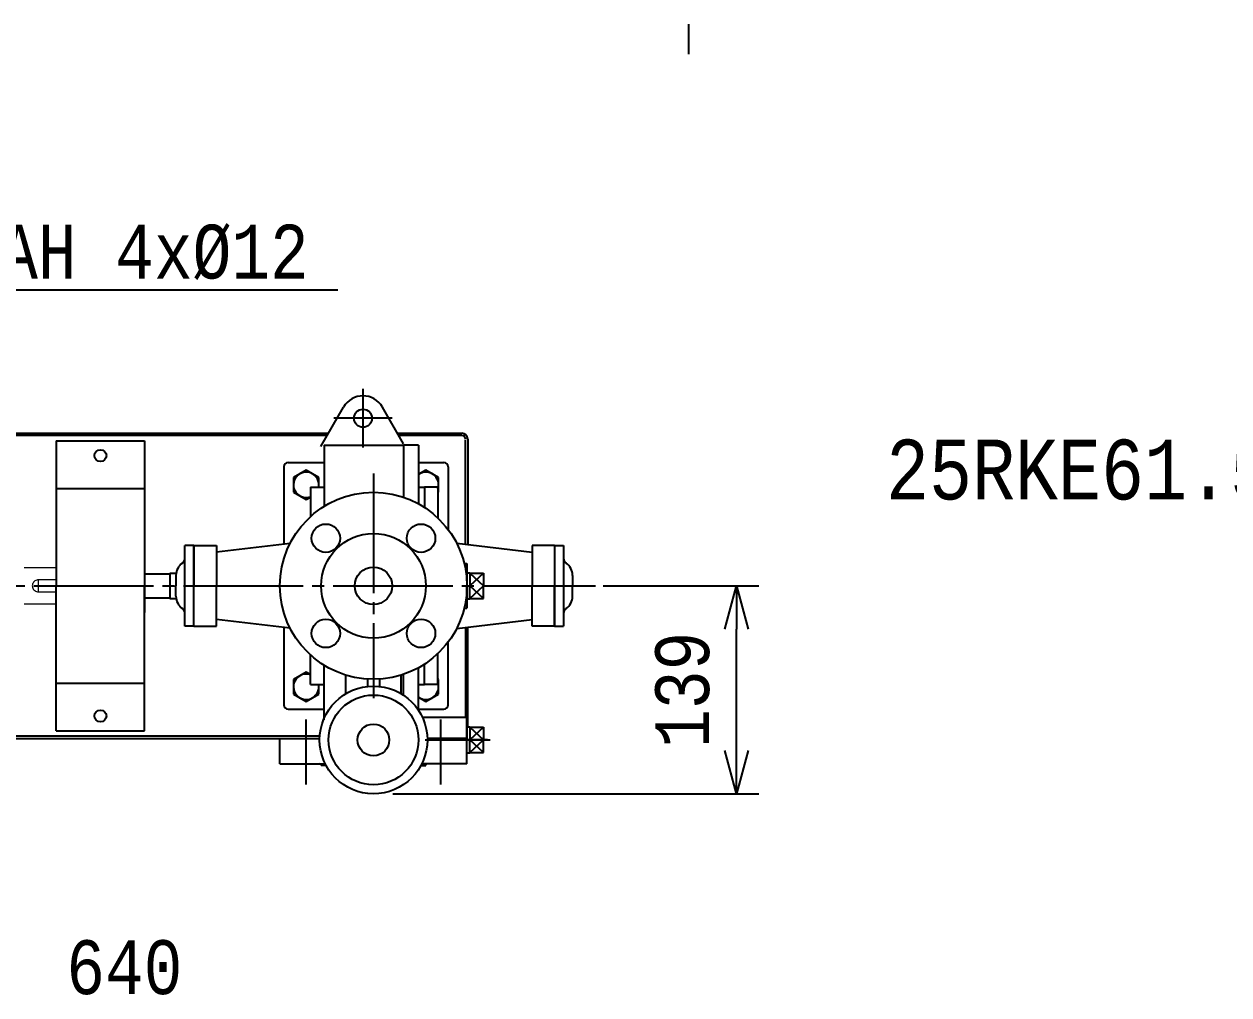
# Model space of a CAD drawing. Header units: millimetres. Extents: x 0 to 2376, y 0 to 1680.
# Drawn here: x 744 to 1549, y 1031 to 1680 of the extents above; entities that cross this region are included whole.
import ezdxf

# ---------------------------------------------------------------- set-up
doc = ezdxf.new("R2010")
doc.units = ezdxf.units.MM
doc.header["$LTSCALE"] = 4
doc.linetypes.add('CENTER', pattern=[25, 20, -1.5, 2, -1.5])
for name, color, linetype in [('DETAIL', 4, 'Continuous'), ('NOTE', 2, 'Continuous'), ('SIZE', 3, 'Continuous')]:
    doc.layers.add(name, color=color, linetype=linetype)
doc.styles.get("Standard").update_dxf_attribs({"font": 'monotxt.shx', "width": 0.83, "bigfont": 'extfont.shx'})

# ---------------------------------------------------------------- blocks, each defined once
blk = doc.blocks.new('_Open30')
at = {"color": 0, "linetype": 'ByBlock', "lineweight": -2}
for p, q in [((-1, 0.268), (0, 0)), ((0, 0), (-1, -0.268)), ((0, 0), (-1, 0))]:
    blk.add_line(p, q, dxfattribs=at)

msp = doc.modelspace()

# ---------------------------------------------------------------- linework, layer by layer
at = {"color": 7, "linetype": 'Continuous'}
msp.add_line((1188, 1680), (1188, 1660), dxfattribs=at)
at = {"color": 7, "linetype": 'Continuous', "lineweight": 15}
for p, q in [((765.56, 1316.55), (744.06, 1316.55)), ((753.56, 1308.55), (753.56, 1300.55)), ((765.56, 1308.55), (753.56, 1308.55)), ((753.56, 1300.55), (765.56, 1300.55)), ((744.06, 1292.55), (765.56, 1292.55))]:
    msp.add_line(p, q, dxfattribs=at)
msp.add_open_spline([(753.56, 1308.55), (753.23, 1308.52), (752.45, 1308.47), (751.31, 1307.94), (750.33, 1307.03), (749.7, 1305.86), (749.5, 1304.66), (749.65, 1303.43), (750.16, 1302.29), (751.08, 1301.32), (752.25, 1300.67), (753.12, 1300.59), (753.56, 1300.55)], degree=3, knots=[0, 0, 0, 0, 0.077245, 0.18678, 0.293309, 0.396593, 0.500001, 0.577442, 0.68693, 0.793688, 0.896773, 1, 1, 1, 1], dxfattribs=at)
at = {"layer": 'DETAIL', "color": 4, "linetype": 'CENTER'}
for p, q in [((970.56, 1396.98), (970.56, 1436.11)), ((990.12, 1416.55), (950.99, 1416.55)), ((977.56, 1379.55), (977.56, 1229.55)), ((450.56, 1304.55), (1125.9, 1304.55)), ((932.56, 1171.69), (932.56, 1215.13)), ((1022.56, 1171.69), (1022.56, 1215.13)), ((1012.21, 1201.55), (1055.56, 1201.55)), ((1053.87, 1201.55), (1037.35, 1201.55))]:
    msp.add_line(p, q, dxfattribs=at)
at = {"layer": 'DETAIL'}
for p, q in [((942.34, 1397.67), (957.57, 1424.05)), ((997.69, 1399.55), (983.55, 1424.05)), ((628.65, 1406.55), (947.46, 1406.55)), ((946.6, 1405.05), (629.52, 1405.05)), ((765.56, 1401.55), (765.56, 1304.55)), ((765.56, 1401.55), (824.56, 1401.55)), ((824.56, 1401.55), (824.56, 1304.55)), ((993.65, 1406.55), (1036.56, 1406.55)), ((1036.56, 1405.05), (994.52, 1405.05)), ((1039.06, 1332.37), (1039.06, 1402.2)), ((1040.56, 1402.55), (1040.56, 1332.17)), ((944.56, 1398.55), (944.56, 1357.62)), ((944.56, 1398.55), (997.56, 1398.55)), ((997.56, 1398.55), (997.56, 1363.76)), ((997.56, 1398.55), (997.56, 1363.76)), ((1007.56, 1398.55), (997.56, 1398.55)), ((1007.56, 1398.55), (1007.56, 1359.38)), ((920.56, 1387.05), (944.56, 1387.05)), ((1007.56, 1387.05), (1024.56, 1387.05)), ((917.56, 1384.05), (917.56, 1332.4)), ((932.56, 1381.86), (924.06, 1376.95)), ((924.06, 1376.95), (924.06, 1367.14)), ((941.06, 1376.95), (932.56, 1381.86)), ((941.06, 1370.55), (941.06, 1376.95)), ((1012.56, 1381.86), (1007.53, 1378.96)), ((1021.06, 1376.95), (1012.56, 1381.86)), ((1021.06, 1367.14), (1021.06, 1376.95)), ((1027.56, 1384.05), (1027.56, 1342.05)), ((765.56, 1369.55), (824.56, 1369.55)), ((935.56, 1370.55), (944.56, 1370.55)), ((935.56, 1370.55), (935.56, 1350.83)), ((944.56, 1370.55), (944.56, 1357.62)), ((1007.56, 1370.55), (1011.56, 1370.55)), ((1011.56, 1370.55), (1011.56, 1356.99)), ((1011.56, 1370.55), (1011.56, 1356.99)), ((1020.56, 1370.55), (1011.56, 1370.55)), ((1020.56, 1370.55), (1020.56, 1349.9)), ((924.06, 1367.14), (932.56, 1362.23)), ((932.56, 1362.23), (935.4, 1363.87)), ((1020.56, 1366.85), (1021.06, 1367.14)), ((851.56, 1277.55), (851.56, 1331.55)), ((857.56, 1331.55), (851.56, 1331.55)), ((857.56, 1331.55), (872.56, 1331.55)), ((857.56, 1277.55), (857.56, 1331.55)), ((857.56, 1331.55), (857.56, 1304.55)), ((921.87, 1332.92), (872.56, 1327.05)), ((872.56, 1331.55), (872.56, 1304.55)), ((1033.18, 1333.04), (1083.56, 1327.05)), ((1083.56, 1331.55), (1083.56, 1304.55)), ((1098.56, 1331.55), (1083.56, 1331.55)), ((1098.56, 1331.55), (1098.56, 1277.55)), ((1098.56, 1331.55), (1098.56, 1304.55)), ((1098.56, 1331.55), (1104.56, 1331.55)), ((1104.56, 1331.55), (1104.56, 1277.55)), ((824.56, 1322.3), (824.56, 1286.8)), ((824.56, 1312.55), (841.56, 1312.55)), ((841.56, 1313.05), (841.56, 1296.05)), ((841.56, 1313.05), (845.64, 1313.05)), ((1038.23, 1319.55), (1040.06, 1319.55)), ((1040.06, 1319.55), (1040.06, 1289.55)), ((1040.06, 1313.2), (1040.06, 1304.55)), ((1040.06, 1313.2), (1042.06, 1313.2)), ((1042.06, 1313.2), (1042.06, 1304.55)), ((1042.06, 1313.03), (1051.06, 1304.55)), ((1051.06, 1313.03), (1042.06, 1304.55)), ((1042.06, 1313.03), (1051.06, 1313.03)), ((1051.06, 1313.03), (1051.06, 1304.55)), ((765.56, 1207.55), (765.56, 1304.55)), ((824.56, 1207.55), (824.56, 1304.55)), ((845.56, 1311.55), (845.56, 1304.55)), ((845.56, 1297.55), (845.56, 1304.55)), ((857.56, 1277.55), (857.56, 1304.55)), ((872.56, 1277.55), (872.56, 1304.55)), ((1040.06, 1295.9), (1040.06, 1304.55)), ((1042.06, 1296.06), (1051.06, 1304.55)), ((1051.06, 1296.06), (1042.06, 1304.55)), ((1042.06, 1295.9), (1042.06, 1304.55)), ((1051.06, 1296.06), (1051.06, 1304.55)), ((1083.56, 1277.55), (1083.56, 1304.55)), ((1098.56, 1277.55), (1098.56, 1304.55)), ((1110.56, 1311.55), (1110.56, 1304.55)), ((1110.56, 1297.55), (1110.56, 1304.55)), ((824.56, 1296.55), (841.56, 1296.55)), ((841.56, 1296.05), (845.64, 1296.05)), ((1038.23, 1289.55), (1040.06, 1289.55)), ((1040.06, 1295.9), (1042.06, 1295.9)), ((1042.06, 1296.06), (1051.06, 1296.06)), ((921.87, 1276.18), (872.56, 1282.05)), ((1033.18, 1276.05), (1083.56, 1282.05)), ((857.56, 1277.55), (851.56, 1277.55)), ((857.56, 1277.55), (872.56, 1277.55)), ((917.56, 1276.69), (917.56, 1225.05)), ((1039.06, 1276.73), (1039.06, 1216.55)), ((1040.56, 1210.2), (1040.56, 1276.93)), ((1098.56, 1277.55), (1083.56, 1277.55)), ((1098.56, 1277.55), (1104.56, 1277.55)), ((1027.56, 1225.05), (1027.56, 1267.05)), ((935.56, 1238.55), (935.56, 1258.26)), ((1020.56, 1238.55), (1020.56, 1259.19)), ((944.56, 1214.98), (944.56, 1251.47)), ((944.56, 1238.55), (944.56, 1251.47)), ((1007.56, 1221.67), (1007.56, 1249.72)), ((1011.56, 1238.55), (1011.56, 1252.1)), ((1011.56, 1238.55), (1011.56, 1252.1)), ((932.56, 1246.86), (924.06, 1241.95)), ((924.06, 1241.95), (924.06, 1232.14)), ((935.61, 1245.1), (932.56, 1246.86)), ((959.06, 1232.43), (959.06, 1244.85)), ((973.56, 1242.17), (973.56, 1237.32)), ((981.56, 1242.17), (981.56, 1237.32)), ((996.06, 1232.43), (996.06, 1244.85)), ((997.56, 1231.48), (997.56, 1245.33)), ((997.56, 1231.48), (997.56, 1245.33)), ((1021.06, 1241.95), (1020.56, 1242.24)), ((1021.06, 1232.14), (1021.06, 1241.95)), ((765.56, 1239.55), (824.56, 1239.55)), ((924.06, 1232.14), (932.56, 1227.23)), ((932.56, 1227.23), (941.06, 1232.14)), ((935.56, 1238.55), (944.56, 1238.55)), ((941.06, 1232.14), (941.06, 1238.55)), ((1007.56, 1238.55), (1011.56, 1238.55)), ((1020.56, 1238.55), (1011.56, 1238.55)), ((1012.56, 1227.23), (1021.06, 1232.14)), ((1007.56, 1230.12), (1012.56, 1227.23)), ((920.56, 1222.05), (944.56, 1222.05)), ((1007.15, 1222.05), (1024.56, 1222.05)), ((1040.06, 1216.55), (1010.28, 1216.55)), ((1040.06, 1185.55), (1040.06, 1216.55)), ((1040.06, 1210.2), (1042.06, 1210.2)), ((1040.06, 1210.2), (1040.06, 1201.55)), ((1042.06, 1210.2), (1042.06, 1201.55)), ((1042.06, 1210.03), (1051.06, 1201.55)), ((1051.06, 1210.03), (1042.06, 1201.55)), ((1042.06, 1210.03), (1051.06, 1210.03)), ((1051.06, 1210.03), (1051.06, 1201.55)), ((628.65, 1202.55), (941.57, 1202.55)), ((941.64, 1204.05), (629.52, 1204.05)), ((765.56, 1207.55), (824.56, 1207.55)), ((915.06, 1185.55), (915.06, 1202.55)), ((915.06, 1202.55), (941.57, 1202.55)), ((1040.06, 1202.55), (1013.54, 1202.55)), ((1040.06, 1192.9), (1040.06, 1201.55)), ((1042.06, 1193.06), (1051.06, 1201.55)), ((1051.06, 1193.06), (1042.06, 1201.55)), ((1042.06, 1192.9), (1042.06, 1201.55)), ((1051.06, 1193.06), (1051.06, 1201.55)), ((1040.06, 1192.9), (1042.06, 1192.9)), ((1042.06, 1193.06), (1051.06, 1193.06)), ((915.06, 1185.55), (945.31, 1185.55)), ((945.82, 1184.55), (942.56, 1184.55)), ((1009.29, 1184.55), (1012.56, 1184.55)), ((1040.06, 1185.55), (1009.81, 1185.55))]:
    msp.add_line(p, q, dxfattribs=at)
for centre, radius in [((970.56, 1416.55), 6), ((795.06, 1391.55), 4), ((795.06, 1391.55), 4), ((977.56, 1304.55), 62.5), ((945.74, 1336.37), 9.5), ((1009.38, 1336.37), 9.5), ((977.56, 1304.55), 35), ((977.56, 1304.55), 12.5), ((945.74, 1272.73), 9.5), ((1009.38, 1272.73), 9.5), ((977.56, 1201.55), 36), ((977.56, 1201.55), 30), ((795.06, 1217.55), 4), ((795.06, 1217.55), 4), ((977.56, 1201.55), 10.59)]:
    msp.add_circle(centre, radius, dxfattribs=at)
for centre, radius, start, end in [((970.56, 1416.55), 15, 30, 150), ((1036.56, 1402.55), 4, 0, 90), ((1036.56, 1402.55), 2.5, 0, 90), ((920.56, 1384.05), 3, 90, 180), ((1024.56, 1384.05), 3, 0, 90), ((932.56, 1372.05), 8.5, 349.99202, 290.66732), ((1012.56, 1372.05), 8.5, 340.25008, 126.03188), ((847.56, 1323.04), 4, 304.8499, 360), ((1108.56, 1323.04), 4, 180, 235.1501), ((855.56, 1311.55), 10, 124.8499, 180), ((1100.56, 1311.55), 10, 0, 55.1501), ((855.56, 1297.55), 10, 180, 235.1501), ((1100.56, 1297.55), 10, 304.8499, 0), ((847.56, 1286.06), 4, 0, 55.1501), ((1108.56, 1286.06), 4, 124.8499, 180), ((932.56, 1237.05), 8.5, 69.33268, 10.16425), ((1012.56, 1237.05), 8.5, 234.18247, 19.74992), ((920.56, 1225.05), 3, 180, 270), ((1024.56, 1225.05), 3, 270, 360), ((941.56, 1184.55), 1, 0, 90), ((1013.56, 1184.55), 1, 90, 180)]:
    msp.add_arc(centre, radius, start, end, dxfattribs=at)
at = {"layer": 'NOTE'}
msp.add_line((703.5, 1502.47), (953.67, 1502.47), dxfattribs=at)
at = {"layer": 'SIZE'}
for p, q in [((1130.98, 1304.55), (1235.16, 1304.55)), ((1220.16, 1194.55), (1220.16, 1275.55)), ((990.57, 1165.55), (1235.16, 1165.55))]:
    msp.add_line(p, q, dxfattribs=at)

# ---------------------------------------------------------------- block references
at = {"layer": 'SIZE', "xscale": 29, "yscale": 29, "zscale": 29}
for p, rotation in [((1220.16, 1304.55), 90), ((1220.16, 1165.55), 270)]:
    msp.add_blockref('_Open30', p, dxfattribs=dict(at, rotation=rotation))

# ---------------------------------------------------------------- texts
at = {"layer": 'NOTE', "width": 0.83}
for s, height, p in [('AH 4x%%C12', 36, (727.39, 1509.94)), ('25RKE61.5B(IE3全閉屋内モータ付）', 40, (1320.14, 1362.27))]:
    msp.add_text(s, height=height, dxfattribs=at).set_placement(p)
at = {"layer": 'SIZE', "insert": (1184.16, 1235.05), "char_height": 36, "attachment_point": 5, "rotation": 90}
msp.add_mtext('\\A1;139', dxfattribs=at)
at = {"layer": 'SIZE', "insert": (811.06, 1049.39), "char_height": 36, "attachment_point": 5}
msp.add_mtext('640', dxfattribs=at)

doc.saveas('drawing.dxf')
